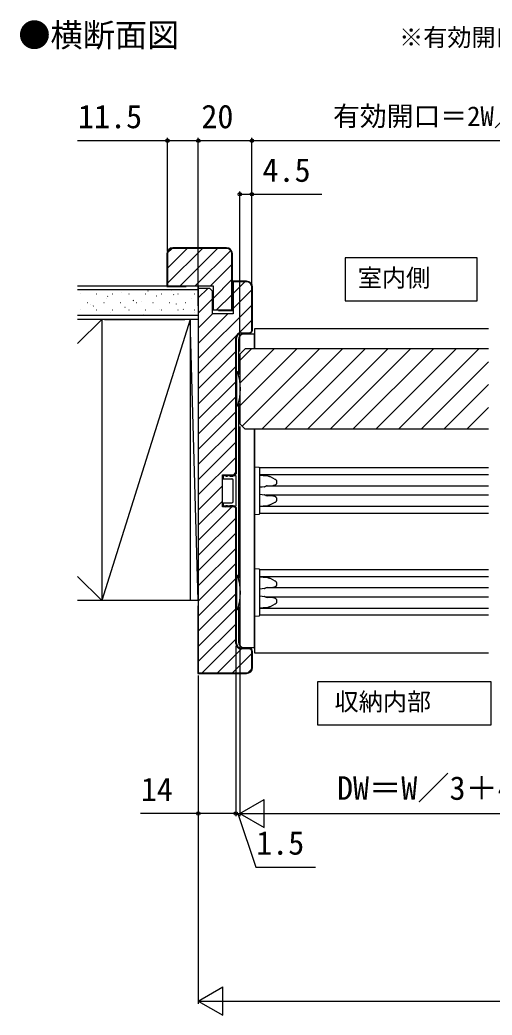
# Model space of a CAD drawing. Units: millimetres, scale not verified. Extents: x -525 to 525, y -783 to 779.
# Drawn here: x -103 to 73.1, y -443.3 to -71.7 of the extents above; entities that cross this region are included whole.
import ezdxf
from ezdxf.enums import TextEntityAlignment as Align

# ---------------------------------------------------------------- set-up
doc = ezdxf.new("R2010")
doc.units = ezdxf.units.MM
doc.header["$LTSCALE"] = 4
for name, color, linetype in [('0-2_USER1', 3, 'Continuous'), ('0-4_YKK_12', 2, 'Continuous'), ('0-5_YKK_13', 4, 'Continuous'), ('0-7_YKK_D', 6, 'Continuous'), ('0-9_YSS_K', 3, 'Continuous'), ('0-A_YSS_KE', 3, 'Continuous')]:
    doc.layers.add(name, color=color, linetype=linetype)
doc.styles.add('ＭＳ ゴシック', font='')
doc.styles.get('ＭＳ ゴシック').set_extended_font_data('MS Gothic')

msp = doc.modelspace()

# ---------------------------------------------------------------- linework, layer by layer
at = {"layer": '0-2_USER1'}
for points in [[(67.533, -176.585), (67.533, -160.585), (18.239, -160.585), (18.239, -176.585)], [(72.772, -334.848), (72.772, -318.848), (8, -318.848), (8, -334.848)]]:
    msp.add_lwpolyline(points, close=True, dxfattribs=at)
at = {"layer": '0-4_YKK_12'}
for p, q in [((-15.5, -187.022), (-15.5, -194.522)), ((71.75, -187.022), (-15.5, -187.022)), ((-21, -196.522), (-19, -194.522)), ((-21, -198.829), (-16.694, -194.522)), ((-21, -207.314), (-8.208, -194.522)), ((-21, -215.799), (0.277, -194.522)), ((-21, -196.522), (-21, -222.522)), ((-20.119, -223.403), (8.762, -194.522)), ((71.75, -194.522), (-19, -194.522)), ((-12.752, -224.522), (17.248, -194.522)), ((-4.267, -224.522), (25.733, -194.522)), ((4.218, -224.522), (34.218, -194.522)), ((12.703, -224.522), (42.703, -194.522)), ((21.189, -224.522), (51.189, -194.522)), ((29.674, -224.522), (59.674, -194.522)), ((38.159, -224.522), (68.159, -194.522)), ((46.645, -224.522), (71.75, -199.417)), ((55.13, -224.522), (71.75, -207.902)), ((63.615, -224.522), (71.75, -216.387)), ((-19, -224.522), (-21, -222.522)), ((71.75, -224.522), (-19, -224.522)), ((-15.5, -224.522), (-15.5, -308.022)), ((71.75, -239.022), (-13.519, -239.022)), ((71.75, -241.622), (-13.5, -241.622)), ((71.75, -245.822), (-11.286, -245.822)), ((71.75, -249.222), (-11.286, -249.222)), ((71.75, -256.022), (-13.519, -256.022)), ((71.75, -253.422), (-13.5, -253.422)), ((71.75, -277.022), (-13.519, -277.022)), ((71.75, -279.622), (-13.5, -279.622)), ((71.75, -283.822), (-11.286, -283.822)), ((71.75, -287.222), (-11.286, -287.222)), ((71.75, -291.422), (-13.5, -291.422)), ((71.75, -294.022), (-13.519, -294.022)), ((-15.5, -308.022), (71.75, -308.022))]:
    msp.add_line(p, q, dxfattribs=at)
at = {"layer": '0-5_YKK_13'}
for p, q in [((-15.8, -189.022), (-19.5, -189.022)), ((-15.5, -194.522), (-15.5, -189.322)), ((-21.5, -191.022), (-21.5, -204.148)), ((-22.3, -203.122), (-22.02, -203.122)), ((-22.3, -203.122), (-22.3, -215.922)), ((-21.5, -214.896), (-21.5, -280.148)), ((-22.02, -215.922), (-22.3, -215.922)), ((-15.5, -305.722), (-15.5, -224.522)), ((-13.5, -239.825), (-13.5, -239.127)), ((-13.5, -255.219), (-13.5, -239.825)), ((-27.2, -242.022), (-26.2, -241.522)), ((-27.2, -242.022), (-27.2, -243.022)), ((-27.2, -243.022), (-24, -243.022)), ((-26.2, -242.022), (-26.2, -241.522)), ((-26.2, -242.022), (-25.7, -242.022)), ((-25.7, -242.022), (-24.7, -241.522)), ((-24.7, -242.022), (-24.7, -241.522)), ((-24.7, -242.022), (-23.5, -242.022)), ((-23.5, -241.772), (-22.5, -241.772)), ((-23.5, -242.022), (-23.5, -241.772)), ((-23.5, -251.522), (-23.5, -243.522)), ((-22.5, -241.772), (-22.5, -253.272)), ((-12.37, -241.891), (-13.5, -241.822)), ((-10.543, -242.003), (-12.37, -241.891)), ((-9.755, -242.211), (-7.92, -243.146)), ((-7.338, -243.983), (-7.338, -244.62)), ((-10.873, -245.676), (-8.648, -245.637)), ((-27.2, -252.022), (-24, -252.022)), ((-27.2, -252.022), (-27.2, -253.022)), ((-8.648, -249.407), (-10.871, -249.368)), ((-7.92, -251.898), (-9.755, -252.834)), ((-7.338, -250.424), (-7.338, -251.061)), ((-27.2, -253.022), (-26.2, -253.522)), ((-26.2, -253.522), (-26.2, -253.022)), ((-26.2, -253.022), (-25.7, -253.022)), ((-25.7, -253.022), (-24.7, -253.522)), ((-24.7, -253.522), (-24.7, -253.022)), ((-24.7, -253.022), (-23.5, -253.022)), ((-23.5, -253.272), (-23.5, -253.022)), ((-23.5, -253.272), (-22.5, -253.272)), ((-15.5, -255.324), (-15.5, -256.322)), ((-15.5, -256.322), (-13.782, -256.217)), ((-13.5, -253.222), (-12.37, -253.153)), ((-13.5, -255.918), (-13.5, -255.219)), ((-12.37, -253.153), (-10.543, -253.041)), ((-13.5, -277.825), (-13.5, -277.127)), ((-13.5, -293.219), (-13.5, -277.825)), ((-22.3, -279.122), (-22.02, -279.122)), ((-22.3, -279.122), (-22.3, -291.922)), ((-12.37, -279.891), (-13.5, -279.822)), ((-10.543, -280.003), (-12.37, -279.891)), ((-9.755, -280.211), (-7.92, -281.146)), ((-7.338, -281.983), (-7.338, -282.62)), ((-10.873, -283.676), (-8.648, -283.637)), ((-8.648, -287.407), (-10.871, -287.368)), ((-7.338, -288.424), (-7.338, -289.061)), ((-22.02, -291.922), (-22.3, -291.922)), ((-21.5, -290.896), (-21.5, -304.022)), ((-15.5, -293.324), (-15.5, -294.322)), ((-13.5, -291.222), (-12.37, -291.153)), ((-13.5, -293.918), (-13.5, -293.219)), ((-12.37, -291.153), (-10.543, -291.041)), ((-7.92, -289.898), (-9.755, -290.834)), ((-15.5, -294.322), (-13.782, -294.217)), ((-19.5, -306.022), (-15.8, -306.022))]:
    msp.add_line(p, q, dxfattribs=at)
for points in [[(-13.782, -238.827), (-15.5, -238.722), (-15.5, -239.72), (-15.5, -242.029), (-15.5, -253.015), (-15.5, -255.324)], [(-10.543, -242.003), (-10.382, -242.019), (-10.221, -242.047), (-10.063, -242.088), (-9.907, -242.142), (-9.755, -242.211)], [(-7.338, -244.62), (-7.35, -244.76), (-7.387, -244.896), (-7.445, -245.022), (-7.521, -245.136), (-7.61, -245.237), (-7.708, -245.325), (-7.815, -245.4), (-7.926, -245.464), (-8.042, -245.517), (-8.16, -245.559), (-8.281, -245.592), (-8.402, -245.616), (-8.525, -245.631), (-8.648, -245.637)], [(-7.92, -243.146), (-7.821, -243.202), (-7.727, -243.267), (-7.638, -243.341), (-7.556, -243.426), (-7.483, -243.521), (-7.422, -243.626), (-7.376, -243.739), (-7.347, -243.86), (-7.338, -243.983)], [(-13.5, -248.806), (-12.63, -248.912), (-11.759, -249.009)], [(-11.759, -246.034), (-12.629, -246.132), (-13.499, -246.238)], [(-10.863, -245.673), (-11.063, -245.737), (-11.261, -245.812), (-11.455, -245.898), (-11.645, -245.997)], [(-11.645, -249.048), (-11.455, -249.146), (-11.261, -249.233), (-11.063, -249.307), (-10.863, -249.371)], [(-8.648, -249.407), (-8.516, -249.414), (-8.384, -249.431), (-8.253, -249.459), (-8.124, -249.497), (-7.997, -249.547), (-7.874, -249.608), (-7.757, -249.683), (-7.647, -249.772), (-7.547, -249.876), (-7.461, -249.995), (-7.395, -250.129), (-7.352, -250.273), (-7.338, -250.424)], [(-7.338, -251.061), (-7.347, -251.185), (-7.376, -251.305), (-7.422, -251.419), (-7.483, -251.524), (-7.556, -251.619), (-7.638, -251.703), (-7.727, -251.778), (-7.821, -251.842), (-7.92, -251.898)], [(-9.755, -252.834), (-9.907, -252.902), (-10.063, -252.956), (-10.221, -252.997), (-10.382, -253.025), (-10.543, -253.041)], [(-13.782, -276.827), (-15.5, -276.722), (-15.5, -277.72), (-15.5, -280.029), (-15.5, -291.015), (-15.5, -293.324)], [(-10.543, -280.003), (-10.382, -280.019), (-10.221, -280.047), (-10.063, -280.088), (-9.907, -280.142), (-9.755, -280.211)], [(-7.92, -281.146), (-7.821, -281.202), (-7.727, -281.267), (-7.638, -281.341), (-7.556, -281.426), (-7.483, -281.521), (-7.422, -281.626), (-7.376, -281.739), (-7.347, -281.86), (-7.338, -281.983)], [(-11.759, -284.034), (-12.629, -284.132), (-13.499, -284.238)], [(-10.863, -283.673), (-11.063, -283.737), (-11.261, -283.812), (-11.455, -283.898), (-11.645, -283.997)], [(-7.338, -282.62), (-7.35, -282.76), (-7.387, -282.896), (-7.445, -283.022), (-7.521, -283.136), (-7.61, -283.237), (-7.708, -283.325), (-7.815, -283.4), (-7.926, -283.464), (-8.042, -283.517), (-8.16, -283.559), (-8.281, -283.592), (-8.402, -283.616), (-8.525, -283.631), (-8.648, -283.637)], [(-13.5, -286.806), (-12.63, -286.912), (-11.759, -287.009)], [(-11.645, -287.048), (-11.455, -287.146), (-11.261, -287.233), (-11.063, -287.307), (-10.863, -287.371)], [(-8.648, -287.407), (-8.516, -287.414), (-8.384, -287.431), (-8.253, -287.459), (-8.124, -287.497), (-7.997, -287.547), (-7.874, -287.608), (-7.757, -287.683), (-7.647, -287.772), (-7.547, -287.876), (-7.461, -287.995), (-7.395, -288.129), (-7.352, -288.273), (-7.338, -288.424)], [(-7.338, -289.061), (-7.347, -289.185), (-7.376, -289.305), (-7.422, -289.419), (-7.483, -289.524), (-7.556, -289.619), (-7.638, -289.703), (-7.727, -289.778), (-7.821, -289.842), (-7.92, -289.898)], [(-9.755, -290.834), (-9.907, -290.902), (-10.063, -290.956), (-10.221, -290.997), (-10.382, -291.025), (-10.543, -291.041)]]:
    msp.add_lwpolyline(points, dxfattribs=at)
for centre, radius, start, end in [((-22.02, -203.422), 0.3, 17.1558, 90), ((-41.78, -209.522), 20.98, 342.8442, 17.1558), ((-22.02, -215.622), 0.3, 270, 342.8442), ((-13.8, -239.127), 0.3, 0, 86.5), ((-24, -243.522), 0.5, 0, 90), ((-11.792, -245.735), 0.3, 276.36916, 299.27728), ((-24, -251.522), 0.5, 270, 0), ((-11.792, -249.309), 0.3, 60.72272, 83.63084), ((-13.8, -255.918), 0.3, 273.5, 0), ((-13.8, -277.127), 0.3, 0, 86.5), ((-22.02, -279.422), 0.3, 17.1558, 90), ((-41.78, -285.522), 20.98, 342.8442, 17.1558), ((-11.792, -283.735), 0.3, 276.36916, 299.27728), ((-11.792, -287.309), 0.3, 60.72272, 83.63084), ((-22.02, -291.622), 0.3, 270, 342.8442), ((-13.8, -293.918), 0.3, 273.5, 0)]:
    msp.add_arc(centre, radius, start, end, dxfattribs=at)
for centre, major_axis in [((-19.5, -191.022), (1.415, -1.415)), ((-15.8, -189.322), (-0.212, -0.212)), ((-19.5, -304.022), (1.415, 1.415)), ((-15.8, -305.722), (-0.212, 0.212))]:
    msp.add_ellipse(centre, major_axis=major_axis, ratio=0.999695, start_param=2.3563468, end_param=3.9268385, dxfattribs=at)
at = {"layer": '0-7_YKK_D'}
for p, q in [((-48, -158.022), (-48, -115.822)), ((-36.5, -178.522), (-36.5, -115.822)), ((-36.5, -171.022), (-36.5, -115.822)), ((-16.5, -116.822), (-36.5, -116.822)), ((-16.5, -180.522), (-16.5, -115.822)), ((-16.5, -180.522), (-16.5, -115.822)), ((196, -116.822), (-16.5, -116.822)), ((-21, -195.522), (-21, -135.822)), ((-16.5, -170.522), (-16.5, -135.822)), ((-21, -223.522), (-21, -369.022)), ((-21, -223.522), (-21, -369.022)), ((-22.5, -305.522), (-22.5, -369.022)), ((-22.5, -305.522), (-22.5, -369.022)), ((-36.5, -316.522), (-36.5, -369.022)), ((-36.5, -316.522), (-36.5, -439.022)), ((-21, -368.022), (-11.907, -362.772)), ((-11.907, -373.272), (-11.907, -362.772)), ((-22.5, -368.022), (-25.05, -368.022)), ((-22.5, -368.022), (-21, -368.022)), ((-22.5, -368.022), (-21, -368.022)), ((-21, -368.022), (-18.45, -368.022)), ((-21, -368.022), (-11.907, -373.272)), ((-21, -368.022), (-2.813, -368.022)), ((-10.5, -368.022), (157, -368.022)), ((-36.5, -438.022), (-27.407, -432.772)), ((-27.407, -443.272), (-27.407, -432.772)), ((-36.5, -438.022), (-27.407, -443.272)), ((-36.5, -438.022), (-18.313, -438.022)), ((-26, -438.022), (389.5, -438.022))]:
    msp.add_line(p, q, dxfattribs=at)
for points in [[(-36.5, -116.822), (-48, -116.822), (-81.55, -116.822)], [(-21, -136.822), (-16.5, -136.822), (9.55, -136.822)], [(-22.5, -368.022), (-36.5, -368.022), (-58.118, -368.022)], [(-21.75, -368.022), (-15.092, -388.022), (7.181, -388.022)]]:
    msp.add_lwpolyline(points, dxfattribs=at)
for centre in [(-48, -116.822), (-36.5, -116.822), (-36.5, -116.822), (-16.5, -116.822), (-16.5, -116.822), (-21, -136.822), (-16.5, -136.822), (-36.5, -368.022), (-22.5, -368.022), (-22.5, -368.022)]:
    msp.add_circle(centre, 0.637, dxfattribs=at)
at = {"layer": '0-9_YSS_K'}
for p, q in [((-48, -164.415), (-40.607, -157.022)), ((-48, -170.072), (-34.951, -157.022)), ((-47.98, -158.737), (-46.285, -157.042)), ((-43.294, -171.022), (-29.294, -157.022)), ((-37.637, -171.022), (-24.416, -157.801)), ((-31.98, -171.022), (-24, -163.042)), ((-31, -175.699), (-24, -168.699)), ((-23.5, -173.856), (-19.166, -169.522)), ((-36.5, -172.522), (-81.5, -172.522)), ((-80.625, -174.013), (-80.525, -174.013)), ((-78.072, -172.609), (-78.053, -172.602)), ((-74.545, -174.013), (-74.445, -174.013)), ((-68.465, -174.013), (-68.365, -174.013)), ((-65.053, -173.681), (-65.034, -173.674)), ((-62.385, -174.013), (-62.285, -174.013)), ((-56.305, -174.013), (-56.205, -174.013)), ((-55.384, -172.941), (-55.217, -172.831)), ((-50.225, -174.013), (-50.125, -174.013)), ((-46.549, -172.81), (-46.53, -172.803)), ((-45.779, -174.419), (-45.612, -174.309)), ((-44.145, -174.013), (-44.045, -174.013)), ((-38.065, -174.013), (-37.965, -174.013)), ((-36.5, -175.542), (-32.98, -172.022)), ((-29.666, -180.022), (-24, -174.356)), ((-23.5, -179.513), (-16.5, -172.513)), ((-77.775, -177.243), (-77.675, -177.243)), ((-76.874, -177.867), (-76.855, -177.86)), ((-71.695, -177.243), (-71.595, -177.243)), ((-70.634, -175.657), (-70.615, -175.65)), ((-70.368, -175.023), (-70.201, -174.913)), ((-65.615, -177.243), (-65.515, -177.243)), ((-60.762, -176.501), (-60.596, -176.391)), ((-59.535, -177.243), (-59.435, -177.243)), ((-57.615, -176.729), (-57.596, -176.722)), ((-53.455, -177.243), (-53.355, -177.243)), ((-52.035, -174.752), (-52.016, -174.746)), ((-47.375, -177.243), (-47.275, -177.243)), ((-44.597, -177.8), (-44.578, -177.794)), ((-41.295, -177.243), (-41.195, -177.243)), ((-39.016, -175.824), (-38.997, -175.818)), ((-36.5, -181.199), (-31.2, -175.899)), ((-36.5, -198.17), (-16.5, -178.17)), ((-81.5, -182.022), (-36.5, -182.022)), ((-80.625, -179.993), (-80.525, -179.993)), ((-75.746, -178.583), (-75.58, -178.473)), ((-74.545, -179.993), (-74.445, -179.993)), ((-69.342, -180.881), (-69.323, -180.874)), ((-68.465, -179.993), (-68.365, -179.993)), ((-63.855, -178.938), (-63.837, -178.932)), ((-62.385, -179.993), (-62.285, -179.993)), ((-57.153, -181.948), (-56.986, -181.837)), ((-56.323, -181.953), (-56.304, -181.946)), ((-56.305, -179.993), (-56.205, -179.993)), ((-50.837, -180.01), (-50.818, -180.003)), ((-50.225, -179.993), (-50.125, -179.993)), ((-44.145, -179.993), (-44.045, -179.993)), ((-42.169, -179.866), (-42.002, -179.755)), ((-38.065, -179.993), (-37.965, -179.993)), ((-37.818, -181.082), (-37.8, -181.075)), ((-36.5, -186.856), (-31.166, -181.522)), ((-36.5, -192.513), (-25.509, -181.522)), ((-24.009, -180.022), (-24, -180.013)), ((-36.5, -183.522), (-81.5, -183.522)), ((-81.5, -192.522), (-72.5, -183.522)), ((-72.5, -183.522), (-72.5, -288.522)), ((-39.5, -183.522), (-72.5, -288.522)), ((-71.5, -183.522), (-41.5, -183.522)), ((-39.5, -183.522), (-39.5, -288.522)), ((-36.5, -288.522), (-39.5, -183.522)), ((-36.5, -183.522), (-36.5, -301.022)), ((-21.42, -188.746), (-16.5, -183.826)), ((-36.5, -203.826), (-22.276, -189.602)), ((-36.5, -209.483), (-22.5, -195.483)), ((-36.5, -215.14), (-22.5, -201.14)), ((-36.5, -220.797), (-22.5, -206.797)), ((-36.5, -226.454), (-22.5, -212.454)), ((-36.5, -232.111), (-22.5, -218.111)), ((-36.5, -237.768), (-22.5, -223.768)), ((-36.5, -243.424), (-22.5, -229.424)), ((-36.5, -249.081), (-22.5, -235.081)), ((-23.284, -241.522), (-22.5, -240.738)), ((-36.5, -254.738), (-27.5, -245.738)), ((-36.5, -260.395), (-27.5, -251.395)), ((-36.5, -266.052), (-23.97, -253.522)), ((-36.5, -271.709), (-22.5, -257.709)), ((-36.5, -277.366), (-22.5, -263.366)), ((-36.5, -283.022), (-22.5, -269.022)), ((-36.5, -288.679), (-22.5, -274.679)), ((-81.5, -279.522), (-72.5, -288.522)), ((-36.5, -294.336), (-22.5, -280.336)), ((-36.5, -299.993), (-22.5, -285.993)), ((-36.5, -288.522), (-81.5, -288.522)), ((-41.5, -288.522), (-71.5, -288.522)), ((-36.5, -305.65), (-22.5, -291.65)), ((-36.5, -311.307), (-22.5, -297.307)), ((-35.059, -315.522), (-22.5, -302.963)), ((-29.402, -315.522), (-20.402, -306.522)), ((-23.745, -315.522), (-16.5, -308.277)), ((-18.033, -315.467), (-16.555, -313.989))]:
    msp.add_line(p, q, dxfattribs=at)
msp.add_lwpolyline([(-81.5, -171.022), (-36.5, -171.022), (-36.5, -183.522)], dxfattribs=at)
at = {"layer": '0-A_YSS_KE'}
for p, q in [((-26, -156.822), (-46, -156.822)), ((-26, -157.022), (-46, -157.022)), ((-41, -171.022), (-41, -171.222)), ((-16.5, -187.522), (-16.5, -171.522)), ((-16.3, -187.522), (-16.3, -171.522)), ((-23.7, -176.522), (-23.5, -176.522)), ((-29, -180.022), (-29, -180.222)), ((-20.5, -188.522), (-17.5, -188.522)), ((-20.5, -188.722), (-17.5, -188.722)), ((-22.5, -241.022), (-22.5, -190.522)), ((-27.3, -242.522), (-27.5, -242.522)), ((-27.3, -252.522), (-27.5, -252.522)), ((-17.5, -306.322), (-20.5, -306.322)), ((-17.5, -306.522), (-20.5, -306.522)), ((-16.5, -313.522), (-16.5, -307.522)), ((-16.3, -313.522), (-16.3, -307.522))]:
    msp.add_line(p, q, dxfattribs=at)
for points in [[(-48.2, -159.022), (-48.2, -171.222), (-41, -171.222)], [(-48, -159.022), (-48, -171.022), (-31, -171.022), (-31, -180.022), (-24, -180.022), (-24, -159.022)], [(-29, -180.222), (-23.8, -180.222), (-23.8, -159.022)], [(-18.5, -169.522), (-23.5, -169.522), (-23.5, -176.522), (-23.5, -181.522), (-31.2, -181.522), (-31.2, -173.022), (-32.2, -172.022), (-36.5, -172.022), (-36.5, -290.522), (-36.5, -315.522), (-18.5, -315.522)], [(-18.5, -169.322), (-23.7, -169.322), (-23.7, -176.522)], [(-27.3, -242.522), (-27.3, -241.722), (-22.917, -241.722), (-22.3, -241.105), (-22.3, -190.522)], [(-22.5, -304.522), (-22.5, -254.022), (-23, -253.522), (-27.5, -253.522), (-27.5, -252.522), (-27.5, -242.522), (-27.5, -241.522), (-23, -241.522), (-22.5, -241.022)], [(-22.3, -304.522), (-22.3, -253.939), (-22.917, -253.322), (-27.3, -253.322), (-27.3, -252.522)], [(-36.7, -290.522), (-36.7, -315.722), (-18.5, -315.722)]]:
    msp.add_lwpolyline(points, dxfattribs=at)
for centre, radius, start, end in [((-46, -159.022), 2.2, 90, 180), ((-46, -159.022), 2, 90, 180), ((-26, -159.022), 2.2, 360, 90), ((-26, -159.022), 2, 0, 90), ((-18.5, -171.522), 2.2, 360, 90), ((-18.5, -171.522), 2, 0, 90), ((-20.5, -190.522), 2, 90, 180), ((-20.5, -190.522), 1.8, 90, 180), ((-17.5, -187.522), 1, 270, 0), ((-17.5, -187.522), 1.2, 270, 0), ((-20.5, -304.522), 2, 180, 270), ((-20.5, -304.522), 1.8, 180, 270), ((-17.5, -307.522), 1.2, 360, 90), ((-17.5, -307.522), 1, 0, 90), ((-18.5, -313.522), 2, 270, 0), ((-18.5, -313.522), 2.2, 270, 0)]:
    msp.add_arc(centre, radius, start, end, dxfattribs=at)

# ---------------------------------------------------------------- texts
at = {"layer": '0-2_USER1', "style": 'ＭＳ ゴシック'}
for s, height, p in [('●横断面図', 8.798, (-103.636, -84.454)), ('※有効開口寸法公式は、枠厚に化粧シート厚も加えて算出しています。', 6.598, (38.393, -83.514)), ('室内側', 6.598, (22.974, -173.315)), ('収納内部', 6.598, (14.306, -331.553))]:
    msp.add_text(s, height=height, dxfattribs=at).set_placement(p, align=Align.BOTTOM_LEFT)
at = {"layer": '0-7_YKK_D', "style": 'ＭＳ ゴシック'}
for s, height, p in [('11.5', 8.798, (-81.391, -114.822)), ('20', 8.798, (-35.364, -114.822)), ('有効開口＝2W／3－79.5', 7.331, (13.756, -113.515)), ('4.5', 8.798, (-12.564, -134.822)), ('DW＝W／3＋43', 8.798, (15.227, -365.545)), ('14', 8.798, (-57.959, -366.022)), ('1.5', 8.798, (-14.933, -386.022))]:
    msp.add_text(s, height=height, dxfattribs=at).set_placement(p, align=Align.BOTTOM_LEFT)

doc.saveas('drawing.dxf')
